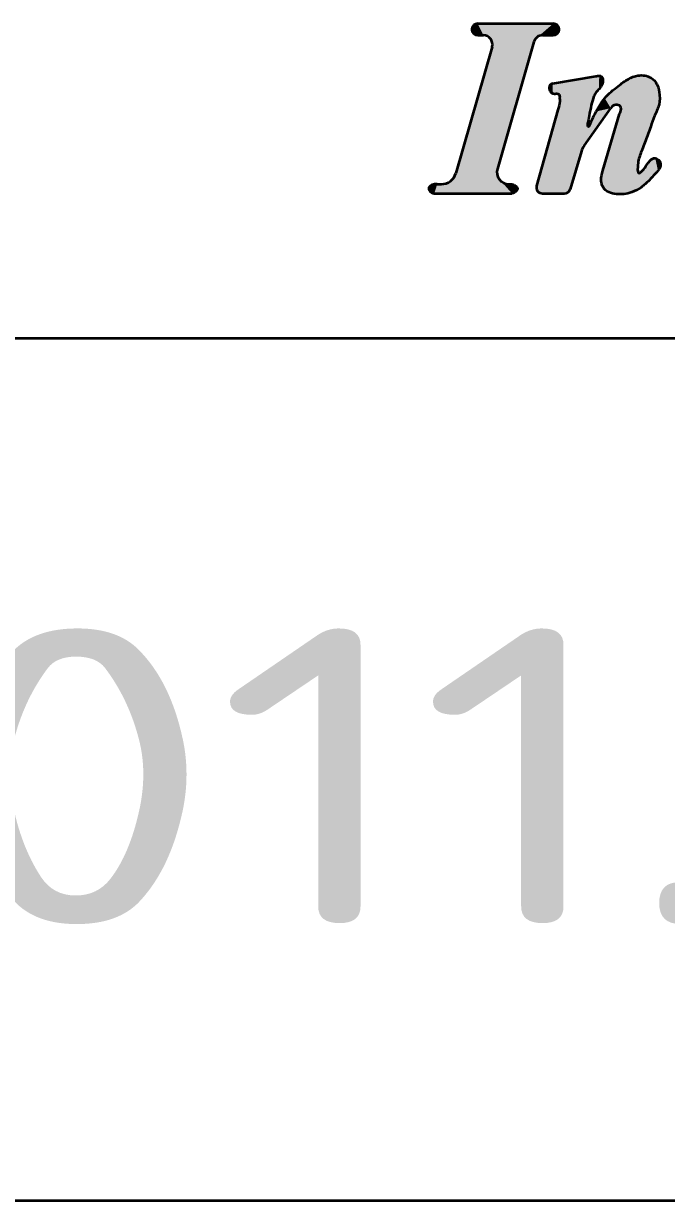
# Model space of a CAD drawing. Extents: x 23 to 417, y 3 to 294.
# Drawn here: x 297.58 to 302.8, y 31.24 to 40.79 of the extents above; entities that cross this region are included whole.
import ezdxf
from ezdxf.enums import TextEntityAlignment as Align

# ---------------------------------------------------------------- set-up
doc = ezdxf.new("R2010")
doc.units = 0
doc.layers.get('0').update_dxf_attribs({"lineweight": 13})
doc.layers.add('5', color=7, linetype='Continuous', lineweight=13)
doc.layers.add('6', color=7, linetype='Continuous', lineweight=13)
doc.styles.get("Standard").update_dxf_attribs({"font": 'isocp.shx'})

# ---------------------------------------------------------------- blocks, each defined once
blk = doc.blocks.new('BLOCK3291')
at = {"layer": '5', "color": 7, "lineweight": 13}
blk.add_text('2011.10.26', height=2.4, dxfattribs=at).set_placement((294.6337, 33.481), (312.9106, 33.481), align=Align.FIT)
blk = doc.blocks.new('BLOCK3414')
at = {"color": 6, "lineweight": 5}
for points in [[(302.2254, 40.3642), (301.877, 40.2235), (301.8734, 40.3036)], [(302.2254, 40.3642), (301.9162, 40.2214), (301.877, 40.2235), (301.8893, 40.2217)], [(302.2254, 40.3642), (301.9275, 40.2158), (301.9162, 40.2214), (301.9224, 40.2193)], [(302.2254, 40.3642), (301.9313, 40.2077), (301.9275, 40.2158), (301.9292, 40.2134)], [(302.2254, 40.3642), (301.9321, 40.1577), (301.9313, 40.2077), (301.9319, 40.194)], [(302.2254, 40.3642), (301.9756, 39.4125), (301.9321, 40.1577), (301.9717, 39.4123)], [(302.2254, 40.3642), (301.9833, 39.4137), (301.9756, 39.4125), (301.9795, 39.413)], [(302.2254, 40.3642), (301.9907, 39.4162), (301.9833, 39.4137), (301.987, 39.4148)], [(302.2254, 40.3642), (301.9976, 39.4198), (301.9907, 39.4162), (301.9942, 39.4179)], [(302.2254, 40.3642), (302.0038, 39.4245), (301.9976, 39.4198), (302.0008, 39.422)], [(302.2254, 40.3642), (302.0092, 39.4301), (302.0038, 39.4245), (302.0066, 39.4272)], [(302.2254, 40.3642), (302.0136, 39.4365), (302.0092, 39.4301), (302.0116, 39.4332)], [(302.2254, 40.3642), (302.017, 39.4435), (302.0136, 39.4365), (302.0155, 39.4399)], [(302.2254, 40.3642), (302.1088, 39.7552), (302.017, 39.4435), (302.0182, 39.4472)], [(302.2254, 40.3642), (302.1106, 39.7609), (302.1088, 39.7552), (302.1097, 39.7581)], [(302.2254, 40.3642), (302.1127, 39.7666), (302.1106, 39.7609), (302.1116, 39.7638)], [(302.2254, 40.3642), (302.1149, 39.7721), (302.1127, 39.7666), (302.1138, 39.7694)], [(302.2254, 40.3642), (302.1174, 39.7776), (302.1149, 39.7721), (302.1161, 39.7749)], [(302.2254, 40.3642), (302.1202, 39.7829), (302.1174, 39.7776), (302.1188, 39.7803)], [(302.2254, 40.3642), (302.1231, 39.7882), (302.1202, 39.7829), (302.1216, 39.7856)], [(302.2254, 40.3642), (302.1263, 39.7933), (302.1231, 39.7882), (302.1247, 39.7907)], [(302.2254, 40.3642), (302.171, 40.043), (302.1263, 39.7933), (302.1587, 39.9789)], [(302.2254, 40.3642), (302.2098, 40.2004), (302.171, 40.043), (302.1887, 40.1288)], [(302.2277, 40.233), (302.2098, 40.2004), (302.2528, 40.3672), (302.2254, 40.3642)], [(302.2277, 40.233), (302.2528, 40.3672), (302.2514, 40.2588)], [(302.2768, 40.2972), (302.2514, 40.2588), (302.2642, 40.3662), (302.2528, 40.3672)], [(302.2768, 40.2972), (302.2642, 40.3662), (302.2682, 40.3643)], [(302.2682, 40.3643), (302.2749, 40.3579), (302.2768, 40.2972), (302.2796, 40.349)], [(302.2768, 40.2972), (302.2796, 40.349), (302.2824, 40.3146), (302.2833, 40.3336)], [(302.4905, 40.3407), (302.4163, 40.1263), (302.4076, 40.284), (302.4073, 40.1298)], [(302.4302, 40.0989), (302.4234, 40.1207), (302.4905, 40.3407), (302.4163, 40.1263)], [(302.4905, 40.3407), (302.4518, 39.4062), (302.4302, 40.0989), (302.4251, 40.0733)], [(302.5663, 40.3683), (302.517, 39.4227), (302.4905, 40.3407), (302.4518, 39.4062)], [(302.5868, 39.7308), (302.5652, 39.6231), (302.5663, 40.3683), (302.517, 39.4227)], [(302.6225, 40.369), (302.5868, 39.7308), (302.5663, 40.3683)], [(302.6743, 40.3505), (302.6281, 39.8394), (302.6225, 40.369), (302.5868, 39.7308)], [(302.7016, 40.0416), (302.6712, 39.9551), (302.6743, 40.3505), (302.6281, 39.8394)], [(302.6743, 40.3505), (302.701, 40.3276), (302.7016, 40.0416), (302.721, 40.2984)], [(301.8468, 40.2725), (301.8476, 40.2783), (301.8477, 40.259), (301.8515, 40.2892)], [(301.8477, 40.259), (301.8515, 40.2892), (301.8518, 40.2463), (301.8548, 40.2937)], [(301.8518, 40.2463), (301.8548, 40.2937), (301.8577, 40.2365), (301.8632, 40.2996)], [(301.8577, 40.2365), (301.8632, 40.2996), (301.8658, 40.2287), (301.8734, 40.3036)], [(301.8658, 40.2287), (301.8734, 40.3036), (301.877, 40.2235)], [(302.4076, 40.284), (302.3643, 40.1223), (302.2982, 40.1848), (302.3462, 40.1042)], [(302.4076, 40.284), (302.3874, 40.1312), (302.3643, 40.1223), (302.3751, 40.1281)], [(302.4076, 40.284), (302.4073, 40.1298), (302.3874, 40.1312)], [(302.7016, 40.0416), (302.721, 40.2984), (302.7387, 40.1322), (302.7403, 40.2361)], [(302.7387, 40.1322), (302.7403, 40.2361), (302.7448, 40.1837)], [(301.9177, 40.0911), (301.9321, 40.1577), (301.7916, 39.4123), (301.9717, 39.4123)], [(301.9321, 40.1577), (301.9318, 40.1905), (301.9319, 40.194)], [(302.3462, 40.1042), (302.2288, 40.0776), (302.2982, 40.1848)], [(301.9177, 40.0911), (301.7473, 39.4411), (301.7449, 39.4739), (301.7453, 39.4464)], [(301.9177, 40.0911), (301.7529, 39.4315), (301.7473, 39.4411), (301.7498, 39.4362)], [(301.9177, 40.0911), (301.7607, 39.4235), (301.7529, 39.4315), (301.7566, 39.4273)], [(301.9177, 40.0911), (301.77, 39.4174), (301.7607, 39.4235), (301.7652, 39.4202)], [(301.9177, 40.0911), (301.7805, 39.4136), (301.77, 39.4174), (301.7751, 39.4152)], [(301.9177, 40.0911), (301.7916, 39.4123), (301.7805, 39.4136), (301.786, 39.4127)], [(302.3462, 40.1042), (302.1296, 39.7983), (302.1709, 39.9587), (302.1681, 39.9555)], [(302.3462, 40.1042), (302.1709, 39.9587), (302.2288, 40.0776), (302.1761, 39.9687)], [(302.4178, 40.0576), (302.3164, 39.4286), (302.2833, 39.5993), (302.2928, 39.4497)], [(302.4178, 40.0576), (302.375, 39.4097), (302.3164, 39.4286), (302.3445, 39.4163)], [(302.4178, 40.0576), (302.4251, 40.0733), (302.375, 39.4097), (302.4518, 39.4062)], [(302.1279, 39.7958), (302.1263, 39.7933), (302.1575, 39.9719), (302.1587, 39.9789)], [(302.1296, 39.7983), (302.1279, 39.7958), (302.1582, 39.9644), (302.1575, 39.9719)], [(302.1296, 39.7983), (302.1582, 39.9644), (302.1651, 39.9548), (302.1611, 39.9583)], [(302.1296, 39.7983), (302.1667, 39.9548), (302.1681, 39.9555)], [(302.1296, 39.7983), (302.1651, 39.9548), (302.1667, 39.9548), (302.1659, 39.9547)], [(302.5922, 39.4615), (302.6227, 39.6186), (302.6579, 39.5177), (302.6658, 39.6788)], [(302.6579, 39.5177), (302.6658, 39.6788), (302.7069, 39.5707)], [(302.6658, 39.6788), (302.6857, 39.6935), (302.7069, 39.5707), (302.708, 39.6985)], [(302.7069, 39.5707), (302.708, 39.6985), (302.7301, 39.5955), (302.7176, 39.6962)], [(302.7176, 39.6962), (302.7266, 39.6913), (302.7301, 39.5955), (302.7412, 39.6761)], [(302.7301, 39.5955), (302.7412, 39.6761), (302.7466, 39.624), (302.7469, 39.6637)], [(302.7466, 39.624), (302.7469, 39.6637), (302.7496, 39.6505)], [(302.2766, 39.4774), (302.269, 39.5152), (302.2833, 39.5993), (302.2718, 39.5541)], [(302.2766, 39.4774), (302.2833, 39.5993), (302.2928, 39.4497)], [(302.5655, 39.5917), (302.517, 39.4227), (302.5652, 39.6231)], [(302.5922, 39.4615), (302.517, 39.4227), (302.5751, 39.5774), (302.5655, 39.5917)], [(302.5922, 39.4615), (302.5751, 39.5774), (302.5857, 39.5826), (302.5783, 39.5783)], [(302.5857, 39.5826), (302.5895, 39.5854), (302.5922, 39.4615), (302.6227, 39.6186)], [(301.7437, 39.4685), (301.7432, 39.4573), (301.7431, 39.4629)], [(301.7439, 39.4518), (301.7432, 39.4573), (301.7449, 39.4739), (301.7437, 39.4685)], [(301.7439, 39.4518), (301.7449, 39.4739), (301.7453, 39.4464)]]:
    blk.add_solid(points, dxfattribs=at)
blk = doc.blocks.new('BLOCK3415')
at = {"color": 6, "lineweight": 5}
for points in [[(301.2185, 40.7436), (301.2195, 40.7343), (301.2195, 40.7529), (301.2221, 40.7254)], [(301.2195, 40.7529), (301.2221, 40.7254), (301.2221, 40.7619), (301.2266, 40.7172)], [(301.2221, 40.7619), (301.2266, 40.7172), (301.2266, 40.7701), (301.2325, 40.7099)], [(301.2266, 40.7701), (301.2325, 40.7099), (301.2325, 40.7773), (301.2397, 40.704)], [(301.2325, 40.7773), (301.2397, 40.704), (301.2397, 40.7832), (301.2479, 40.6996)], [(301.2397, 40.7832), (301.2479, 40.6996), (301.2479, 40.7876), (301.2569, 40.6969)], [(301.2479, 40.7876), (301.2569, 40.6969), (301.2569, 40.7903), (301.2661, 40.696)], [(301.2569, 40.7903), (301.2661, 40.696), (301.2661, 40.7913), (301.313, 40.696)], [(301.8803, 40.7913), (301.2661, 40.7913), (301.3214, 40.6955), (301.313, 40.696)], [(301.8803, 40.7913), (301.3214, 40.6955), (301.3377, 40.6917), (301.3297, 40.6941)], [(301.8803, 40.7913), (301.3377, 40.6917), (301.3528, 40.6842), (301.3455, 40.6884)], [(301.8803, 40.7913), (301.3528, 40.6842), (301.3657, 40.6734), (301.3595, 40.6792)], [(301.8803, 40.7913), (301.3657, 40.6734), (301.3758, 40.66), (301.3711, 40.667)], [(301.8803, 40.7913), (301.3758, 40.66), (301.3825, 40.6447), (301.3796, 40.6526)], [(301.8803, 40.7913), (301.3825, 40.6447), (301.3856, 40.6282), (301.3845, 40.6365)], [(301.8803, 40.7913), (301.3856, 40.6282), (301.744, 40.6776), (301.3857, 40.6198)], [(301.8803, 40.7913), (301.744, 40.6776), (301.7534, 40.6847), (301.7485, 40.6813)], [(301.8803, 40.7913), (301.7534, 40.6847), (301.7637, 40.6902), (301.7584, 40.6876)], [(301.8803, 40.7913), (301.7637, 40.6902), (301.7749, 40.6939), (301.7692, 40.6922)], [(301.8803, 40.7913), (301.7749, 40.6939), (301.7864, 40.6958), (301.7806, 40.695)], [(301.8803, 40.7913), (301.7864, 40.6958), (301.7923, 40.696)], [(301.7923, 40.696), (301.8803, 40.696), (301.8803, 40.7913), (301.8896, 40.6969)], [(301.8803, 40.7913), (301.8896, 40.6969), (301.8896, 40.7903), (301.8986, 40.6996)], [(301.8896, 40.7903), (301.8986, 40.6996), (301.8986, 40.7876), (301.9068, 40.704)], [(301.8986, 40.7876), (301.9068, 40.704), (301.9068, 40.7832), (301.914, 40.7099)], [(301.9068, 40.7832), (301.914, 40.7099), (301.914, 40.7773), (301.92, 40.7172)], [(301.914, 40.7773), (301.92, 40.7172), (301.92, 40.7701), (301.9243, 40.7254)], [(301.92, 40.7701), (301.9243, 40.7254), (301.9243, 40.7619), (301.9271, 40.7343)], [(301.9243, 40.7619), (301.9271, 40.7343), (301.9271, 40.7529), (301.928, 40.7436)], [(301.0883, 39.5753), (301.4231, 39.5779), (301.3829, 40.6032), (301.3848, 40.6114)], [(301.3857, 40.6198), (301.3848, 40.6114), (301.4229, 39.5891), (301.4231, 39.5779)], [(301.3857, 40.6198), (301.7359, 40.6691), (301.744, 40.6776), (301.7397, 40.6735)], [(301.3857, 40.6198), (301.7292, 40.6595), (301.7359, 40.6691), (301.7324, 40.6644)], [(301.3857, 40.6198), (301.7242, 40.6489), (301.7292, 40.6595), (301.7265, 40.6543)], [(301.3857, 40.6198), (301.4266, 39.6112), (301.7242, 40.6489), (301.7224, 40.6433)], [(301.3857, 40.6198), (301.4229, 39.5891), (301.4266, 39.6112), (301.4241, 39.6003)], [(301.5439, 39.4123), (301.0815, 39.557), (301.0717, 39.5401), (301.0769, 39.5483)], [(301.5439, 39.4123), (301.0883, 39.5753), (301.0815, 39.557), (301.0853, 39.566)], [(301.4272, 39.5559), (301.4245, 39.5668), (301.0883, 39.5753), (301.4231, 39.5779)], [(301.5439, 39.4123), (301.4578, 39.5099), (301.0883, 39.5753), (301.4496, 39.5175)], [(301.0883, 39.5753), (301.4496, 39.5175), (301.4362, 39.5354), (301.4424, 39.5261)], [(301.0883, 39.5753), (301.4362, 39.5354), (301.4272, 39.5559), (301.4311, 39.5454)], [(300.869, 39.4521), (300.8694, 39.4461), (300.8701, 39.4579), (300.8726, 39.4384)], [(300.8701, 39.4579), (300.8726, 39.4384), (300.8766, 39.4675), (300.8777, 39.4317)], [(300.8766, 39.4675), (300.8777, 39.4317), (300.8861, 39.4749), (300.8918, 39.4204)], [(300.8861, 39.4749), (300.8918, 39.4204), (300.9073, 39.485), (300.9137, 39.4123)], [(300.9073, 39.485), (300.9137, 39.4123), (300.9378, 39.4875)], [(301.5439, 39.4123), (300.9718, 39.4875), (300.9137, 39.4123), (300.9378, 39.4875)], [(301.5439, 39.4123), (300.9913, 39.4891), (300.9718, 39.4875), (300.9816, 39.4879)], [(301.5439, 39.4123), (301.0103, 39.4937), (300.9913, 39.4891), (301.0009, 39.491)], [(301.5439, 39.4123), (301.0283, 39.5014), (301.0103, 39.4937), (301.0194, 39.4972)], [(301.5439, 39.4123), (301.0448, 39.5119), (301.0283, 39.5014), (301.0367, 39.5063)], [(301.5439, 39.4123), (301.0594, 39.5249), (301.0448, 39.5119), (301.0523, 39.5181)], [(301.5439, 39.4123), (301.0717, 39.5401), (301.0594, 39.5249), (301.0659, 39.5322)], [(301.5439, 39.4123), (301.4766, 39.4977), (301.4578, 39.5099), (301.4668, 39.5032)], [(301.5439, 39.4123), (301.4976, 39.4901), (301.4766, 39.4977), (301.4869, 39.4933)], [(301.5439, 39.4123), (301.5198, 39.4875), (301.4976, 39.4901), (301.5086, 39.4881)], [(301.5198, 39.4875), (301.5439, 39.4123), (301.5503, 39.485), (301.5658, 39.4204)], [(301.5503, 39.485), (301.5658, 39.4204), (301.5715, 39.4749), (301.5799, 39.4317)], [(301.5715, 39.4749), (301.5799, 39.4317), (301.5811, 39.4675), (301.5851, 39.4384)], [(301.5811, 39.4675), (301.5851, 39.4384), (301.5875, 39.4579), (301.5882, 39.4461)], [(301.5875, 39.4579), (301.5882, 39.4461), (301.5887, 39.4521)]]:
    blk.add_solid(points, dxfattribs=at)
blk = doc.blocks.new('BLOCK3447')
at = {"color": 6, "lineweight": 5}
for points in [[(302.2254, 40.3642), (301.8734, 40.3036), (301.8893, 40.2217), (301.877, 40.2235)], [(302.2254, 40.3642), (301.8893, 40.2217), (301.9224, 40.2193), (301.9162, 40.2214)], [(302.2254, 40.3642), (301.9224, 40.2193), (301.9292, 40.2134), (301.9275, 40.2158)], [(302.2254, 40.3642), (301.9292, 40.2134), (301.9319, 40.194), (301.9313, 40.2077)], [(302.2254, 40.3642), (301.9319, 40.194), (301.9717, 39.4123), (301.9321, 40.1577)], [(302.2254, 40.3642), (301.9717, 39.4123), (301.9795, 39.413), (301.9756, 39.4125)], [(302.2254, 40.3642), (301.9795, 39.413), (301.987, 39.4148), (301.9833, 39.4137)], [(302.2254, 40.3642), (301.987, 39.4148), (301.9942, 39.4179), (301.9907, 39.4162)], [(302.2254, 40.3642), (301.9942, 39.4179), (302.0008, 39.422), (301.9976, 39.4198)], [(302.2254, 40.3642), (302.0008, 39.422), (302.0066, 39.4272), (302.0038, 39.4245)], [(302.2254, 40.3642), (302.0066, 39.4272), (302.0116, 39.4332), (302.0092, 39.4301)], [(302.2254, 40.3642), (302.0116, 39.4332), (302.0155, 39.4399), (302.0136, 39.4365)], [(302.2254, 40.3642), (302.0155, 39.4399), (302.0182, 39.4472), (302.017, 39.4435)], [(302.2254, 40.3642), (302.0182, 39.4472), (302.1097, 39.7581), (302.1088, 39.7552)], [(302.2254, 40.3642), (302.1097, 39.7581), (302.1116, 39.7638), (302.1106, 39.7609)], [(302.2254, 40.3642), (302.1116, 39.7638), (302.1138, 39.7694), (302.1127, 39.7666)], [(302.2254, 40.3642), (302.1138, 39.7694), (302.1161, 39.7749), (302.1149, 39.7721)], [(302.2254, 40.3642), (302.1161, 39.7749), (302.1188, 39.7803), (302.1174, 39.7776)], [(302.2254, 40.3642), (302.1188, 39.7803), (302.1216, 39.7856), (302.1202, 39.7829)], [(302.2254, 40.3642), (302.1216, 39.7856), (302.1247, 39.7907), (302.1231, 39.7882)], [(302.2254, 40.3642), (302.1247, 39.7907), (302.1587, 39.9789), (302.1263, 39.7933)], [(302.2254, 40.3642), (302.1587, 39.9789), (302.1887, 40.1288), (302.171, 40.043)], [(302.1887, 40.1288), (302.2098, 40.2004), (302.2254, 40.3642), (302.2277, 40.233)], [(302.2254, 40.3642), (302.2277, 40.233), (302.2528, 40.3672), (302.2514, 40.2588)], [(302.2768, 40.2972), (302.2642, 40.3662), (302.2514, 40.2588), (302.2528, 40.3672)], [(302.2768, 40.2972), (302.2749, 40.3579), (302.2642, 40.3662), (302.2682, 40.3643)], [(302.2796, 40.349), (302.2749, 40.3579), (302.2824, 40.3146), (302.2768, 40.2972)], [(302.2796, 40.349), (302.2824, 40.3146), (302.2833, 40.3336)], [(302.4905, 40.3407), (302.4076, 40.284), (302.4234, 40.1207), (302.4163, 40.1263)], [(302.4905, 40.3407), (302.4234, 40.1207), (302.4518, 39.4062), (302.4302, 40.0989)], [(302.4905, 40.3407), (302.4518, 39.4062), (302.5663, 40.3683), (302.517, 39.4227)], [(302.517, 39.4227), (302.5652, 39.6231), (302.5663, 40.3683), (302.5868, 39.7308)], [(302.5663, 40.3683), (302.5868, 39.7308), (302.6225, 40.369), (302.6281, 39.8394)], [(302.6225, 40.369), (302.6281, 39.8394), (302.6743, 40.3505), (302.6712, 39.9551)], [(302.6743, 40.3505), (302.6712, 39.9551), (302.7016, 40.0416)], [(302.7016, 40.0416), (302.701, 40.3276), (302.6743, 40.3505)], [(302.7387, 40.1322), (302.721, 40.2984), (302.7016, 40.0416), (302.701, 40.3276)], [(301.8477, 40.259), (301.8476, 40.2783), (301.8468, 40.2725)], [(301.8518, 40.2463), (301.8515, 40.2892), (301.8477, 40.259), (301.8476, 40.2783)], [(301.8577, 40.2365), (301.8548, 40.2937), (301.8518, 40.2463), (301.8515, 40.2892)], [(301.8658, 40.2287), (301.8632, 40.2996), (301.8577, 40.2365), (301.8548, 40.2937)], [(301.877, 40.2235), (301.8734, 40.3036), (301.8658, 40.2287), (301.8632, 40.2996)], [(302.4076, 40.284), (302.2982, 40.1848), (302.3643, 40.1223), (302.3462, 40.1042)], [(302.4076, 40.284), (302.3643, 40.1223), (302.3874, 40.1312), (302.3751, 40.1281)], [(302.4076, 40.284), (302.3874, 40.1312), (302.4163, 40.1263), (302.4073, 40.1298)], [(302.7448, 40.1837), (302.7403, 40.2361), (302.7387, 40.1322), (302.721, 40.2984)], [(301.9177, 40.0911), (301.7916, 39.4123), (301.9321, 40.1577), (301.9717, 39.4123)], [(301.9321, 40.1577), (301.9319, 40.194), (301.9318, 40.1905)], [(302.3462, 40.1042), (302.2982, 40.1848), (302.1761, 39.9687), (302.2288, 40.0776)], [(301.9177, 40.0911), (301.7449, 39.4739), (301.7473, 39.4411), (301.7453, 39.4464)], [(301.9177, 40.0911), (301.7473, 39.4411), (301.7529, 39.4315), (301.7498, 39.4362)], [(301.9177, 40.0911), (301.7529, 39.4315), (301.7607, 39.4235), (301.7566, 39.4273)], [(301.9177, 40.0911), (301.7607, 39.4235), (301.77, 39.4174), (301.7652, 39.4202)], [(301.9177, 40.0911), (301.77, 39.4174), (301.7805, 39.4136), (301.7751, 39.4152)], [(301.9177, 40.0911), (301.7805, 39.4136), (301.7916, 39.4123), (301.786, 39.4127)], [(302.1296, 39.7983), (302.3462, 40.1042), (302.1667, 39.9548), (302.1681, 39.9555)], [(302.3462, 40.1042), (302.1761, 39.9687), (302.1681, 39.9555), (302.1709, 39.9587)], [(302.2833, 39.5993), (302.2928, 39.4497), (302.4178, 40.0576), (302.3164, 39.4286)], [(302.4178, 40.0576), (302.3164, 39.4286), (302.3445, 39.4163)], [(302.3445, 39.4163), (302.375, 39.4097), (302.4178, 40.0576), (302.4518, 39.4062)], [(302.4178, 40.0576), (302.4518, 39.4062), (302.4251, 40.0733), (302.4302, 40.0989)], [(302.1587, 39.9789), (302.1263, 39.7933), (302.1575, 39.9719), (302.1279, 39.7958)], [(302.1296, 39.7983), (302.1582, 39.9644), (302.1279, 39.7958), (302.1575, 39.9719)], [(302.1296, 39.7983), (302.1651, 39.9548), (302.1582, 39.9644), (302.1611, 39.9583)], [(302.1296, 39.7983), (302.1667, 39.9548), (302.1651, 39.9548), (302.1659, 39.9547)], [(302.6227, 39.6186), (302.6579, 39.5177), (302.6658, 39.6788), (302.7069, 39.5707)], [(302.6658, 39.6788), (302.7069, 39.5707), (302.6857, 39.6935)], [(302.708, 39.6985), (302.6857, 39.6935), (302.7301, 39.5955), (302.7069, 39.5707)], [(302.708, 39.6985), (302.7301, 39.5955), (302.7176, 39.6962)], [(302.7301, 39.5955), (302.7266, 39.6913), (302.7176, 39.6962)], [(302.7466, 39.624), (302.7412, 39.6761), (302.7301, 39.5955), (302.7266, 39.6913)], [(302.7496, 39.6505), (302.7469, 39.6637), (302.7466, 39.624), (302.7412, 39.6761)], [(302.2766, 39.4774), (302.2718, 39.5541), (302.269, 39.5152)], [(302.2718, 39.5541), (302.2766, 39.4774), (302.2833, 39.5993), (302.2928, 39.4497)], [(302.5922, 39.4615), (302.5655, 39.5917), (302.517, 39.4227), (302.5652, 39.6231)], [(302.5783, 39.5783), (302.5751, 39.5774), (302.5922, 39.4615), (302.5655, 39.5917)], [(302.5857, 39.5826), (302.5783, 39.5783), (302.5895, 39.5854), (302.5922, 39.4615)], [(302.5895, 39.5854), (302.5922, 39.4615), (302.6227, 39.6186), (302.6579, 39.5177)], [(301.7431, 39.4629), (301.7432, 39.4573), (301.7437, 39.4685), (301.7439, 39.4518)], [(301.7437, 39.4685), (301.7439, 39.4518), (301.7449, 39.4739), (301.7453, 39.4464)]]:
    blk.add_solid(points, dxfattribs=at)
blk = doc.blocks.new('BLOCK3448')
at = {"color": 6, "lineweight": 5}
for points in [[(301.2185, 40.7436), (301.2195, 40.7529), (301.2195, 40.7343), (301.2221, 40.7619)], [(301.2195, 40.7343), (301.2221, 40.7619), (301.2221, 40.7254), (301.2266, 40.7701)], [(301.2221, 40.7254), (301.2266, 40.7701), (301.2266, 40.7172), (301.2325, 40.7773)], [(301.2266, 40.7172), (301.2325, 40.7773), (301.2325, 40.7099), (301.2397, 40.7832)], [(301.2325, 40.7099), (301.2397, 40.7832), (301.2397, 40.704), (301.2479, 40.7876)], [(301.2397, 40.704), (301.2479, 40.7876), (301.2479, 40.6996), (301.2569, 40.7903)], [(301.2479, 40.6996), (301.2569, 40.7903), (301.2569, 40.6969), (301.2661, 40.7913)], [(301.2569, 40.6969), (301.2661, 40.7913), (301.2661, 40.696)], [(301.8803, 40.7913), (301.3214, 40.6955), (301.2661, 40.696), (301.313, 40.696)], [(301.8803, 40.7913), (301.2661, 40.696), (301.2661, 40.7913)], [(301.8803, 40.7913), (301.3377, 40.6917), (301.3214, 40.6955), (301.3297, 40.6941)], [(301.8803, 40.7913), (301.3528, 40.6842), (301.3377, 40.6917), (301.3455, 40.6884)], [(301.8803, 40.7913), (301.3657, 40.6734), (301.3528, 40.6842), (301.3595, 40.6792)], [(301.8803, 40.7913), (301.3758, 40.66), (301.3657, 40.6734), (301.3711, 40.667)], [(301.8803, 40.7913), (301.3825, 40.6447), (301.3758, 40.66), (301.3796, 40.6526)], [(301.8803, 40.7913), (301.3856, 40.6282), (301.3825, 40.6447), (301.3845, 40.6365)], [(301.8803, 40.7913), (301.744, 40.6776), (301.3856, 40.6282), (301.3857, 40.6198)], [(301.8803, 40.7913), (301.7534, 40.6847), (301.744, 40.6776), (301.7485, 40.6813)], [(301.8803, 40.7913), (301.7637, 40.6902), (301.7534, 40.6847), (301.7584, 40.6876)], [(301.8803, 40.7913), (301.7749, 40.6939), (301.7637, 40.6902), (301.7692, 40.6922)], [(301.8803, 40.7913), (301.7864, 40.6958), (301.7749, 40.6939), (301.7806, 40.695)], [(301.8803, 40.7913), (301.7923, 40.696), (301.7864, 40.6958)], [(301.8896, 40.7903), (301.8803, 40.696), (301.8803, 40.7913), (301.7923, 40.696)], [(301.8986, 40.7876), (301.8896, 40.6969), (301.8896, 40.7903), (301.8803, 40.696)], [(301.9068, 40.7832), (301.8986, 40.6996), (301.8986, 40.7876), (301.8896, 40.6969)], [(301.914, 40.7773), (301.9068, 40.704), (301.9068, 40.7832), (301.8986, 40.6996)], [(301.92, 40.7701), (301.914, 40.7099), (301.914, 40.7773), (301.9068, 40.704)], [(301.9243, 40.7619), (301.92, 40.7172), (301.92, 40.7701), (301.914, 40.7099)], [(301.9271, 40.7529), (301.9243, 40.7254), (301.9243, 40.7619), (301.92, 40.7172)], [(301.928, 40.7436), (301.9271, 40.7343), (301.9271, 40.7529), (301.9243, 40.7254)], [(301.4231, 39.5779), (301.3829, 40.6032), (301.3848, 40.6114)], [(301.3857, 40.6198), (301.4229, 39.5891), (301.3848, 40.6114), (301.4231, 39.5779)], [(301.3857, 40.6198), (301.744, 40.6776), (301.7359, 40.6691), (301.7397, 40.6735)], [(301.3857, 40.6198), (301.7359, 40.6691), (301.7292, 40.6595), (301.7324, 40.6644)], [(301.3857, 40.6198), (301.7292, 40.6595), (301.7242, 40.6489), (301.7265, 40.6543)], [(301.3857, 40.6198), (301.7242, 40.6489), (301.4266, 39.6112), (301.7224, 40.6433)], [(301.3857, 40.6198), (301.4266, 39.6112), (301.4229, 39.5891), (301.4241, 39.6003)], [(301.4231, 39.5779), (301.4245, 39.5668), (301.3829, 40.6032), (301.0883, 39.5753)], [(301.5439, 39.4123), (301.0717, 39.5401), (301.0815, 39.557), (301.0769, 39.5483)], [(301.5439, 39.4123), (301.0815, 39.557), (301.0883, 39.5753), (301.0853, 39.566)], [(301.5439, 39.4123), (301.0883, 39.5753), (301.4578, 39.5099), (301.4496, 39.5175)], [(301.0883, 39.5753), (301.4245, 39.5668), (301.4311, 39.5454), (301.4272, 39.5559)], [(301.0883, 39.5753), (301.4311, 39.5454), (301.4424, 39.5261), (301.4362, 39.5354)], [(301.0883, 39.5753), (301.4424, 39.5261), (301.4496, 39.5175)], [(300.8701, 39.4579), (300.8694, 39.4461), (300.869, 39.4521)], [(300.8766, 39.4675), (300.8726, 39.4384), (300.8701, 39.4579), (300.8694, 39.4461)], [(300.8861, 39.4749), (300.8777, 39.4317), (300.8766, 39.4675), (300.8726, 39.4384)], [(300.9073, 39.485), (300.8918, 39.4204), (300.8861, 39.4749), (300.8777, 39.4317)], [(300.9378, 39.4875), (300.9137, 39.4123), (300.9073, 39.485), (300.8918, 39.4204)], [(301.5439, 39.4123), (300.9137, 39.4123), (300.9718, 39.4875), (300.9378, 39.4875)], [(301.5439, 39.4123), (300.9718, 39.4875), (300.9913, 39.4891), (300.9816, 39.4879)], [(301.5439, 39.4123), (300.9913, 39.4891), (301.0103, 39.4937), (301.0009, 39.491)], [(301.5439, 39.4123), (301.0103, 39.4937), (301.0283, 39.5014), (301.0194, 39.4972)], [(301.5439, 39.4123), (301.0283, 39.5014), (301.0448, 39.5119), (301.0367, 39.5063)], [(301.5439, 39.4123), (301.0448, 39.5119), (301.0594, 39.5249), (301.0523, 39.5181)], [(301.5439, 39.4123), (301.0594, 39.5249), (301.0717, 39.5401), (301.0659, 39.5322)], [(301.5439, 39.4123), (301.4578, 39.5099), (301.4766, 39.4977), (301.4668, 39.5032)], [(301.5439, 39.4123), (301.4766, 39.4977), (301.4976, 39.4901), (301.4869, 39.4933)], [(301.5439, 39.4123), (301.4976, 39.4901), (301.5086, 39.4881)], [(301.5086, 39.4881), (301.5198, 39.4875), (301.5439, 39.4123), (301.5503, 39.485)], [(301.5439, 39.4123), (301.5503, 39.485), (301.5658, 39.4204), (301.5715, 39.4749)], [(301.5658, 39.4204), (301.5715, 39.4749), (301.5799, 39.4317), (301.5811, 39.4675)], [(301.5799, 39.4317), (301.5811, 39.4675), (301.5851, 39.4384), (301.5875, 39.4579)], [(301.5851, 39.4384), (301.5875, 39.4579), (301.5882, 39.4461), (301.5887, 39.4521)]]:
    blk.add_solid(points, dxfattribs=at)

msp = doc.modelspace()

# ---------------------------------------------------------------- linework, layer by layer
at = {"color": 7, "lineweight": 35}
for p, q in [((250.7625, 38.2375), (337.7625, 38.2375)), ((250.7625, 31.2375), (337.7625, 31.2375))]:
    msp.add_line(p, q, dxfattribs=at)
at = {"layer": '6', "color": 6, "lineweight": 35, "ltscale": 0.015355}
msp.add_line((301.2662, 40.7913), (301.8803, 40.7913), dxfattribs=at)
msp.add_line((301.2662, 40.7913), (301.8803, 40.7913), dxfattribs=at)
at = {"layer": '6', "color": 6, "lineweight": 35, "ltscale": 0.001171}
msp.add_line((301.2662, 40.696), (301.313, 40.696), dxfattribs=at)
msp.add_line((301.2662, 40.696), (301.313, 40.696), dxfattribs=at)
at = {"layer": '6', "color": 6, "lineweight": 35, "ltscale": 0.026841}
msp.add_line((301.7224, 40.6433), (301.4266, 39.6112), dxfattribs=at)
msp.add_line((301.7224, 40.6433), (301.4266, 39.6112), dxfattribs=at)
at = {"layer": '6', "color": 6, "lineweight": 35, "ltscale": 0.002201}
msp.add_line((301.7923, 40.696), (301.8803, 40.696), dxfattribs=at)
msp.add_line((301.7923, 40.696), (301.8803, 40.696), dxfattribs=at)
at = {"layer": '6', "color": 6, "lineweight": 35, "ltscale": 0.026732}
msp.add_line((301.3829, 40.6032), (301.0884, 39.5753), dxfattribs=at)
msp.add_line((301.3829, 40.6032), (301.0884, 39.5753), dxfattribs=at)
at = {"layer": '6', "color": 6, "lineweight": 35, "ltscale": 0.008929}
msp.add_line((301.8734, 40.3036), (302.2254, 40.3642), dxfattribs=at)
msp.add_line((301.8734, 40.3036), (302.2254, 40.3642), dxfattribs=at)
at = {"layer": '6', "color": 6, "lineweight": 35, "ltscale": 0.016024}
msp.add_line((301.9177, 40.0911), (301.7449, 39.4739), dxfattribs=at)
msp.add_line((301.9177, 40.0911), (301.7449, 39.4739), dxfattribs=at)
at = {"layer": '6', "color": 6, "lineweight": 35, "ltscale": 0.00937}
msp.add_line((302.1296, 39.7983), (302.3462, 40.1042), dxfattribs=at)
msp.add_line((302.1296, 39.7983), (302.3462, 40.1042), dxfattribs=at)
at = {"layer": '6', "color": 6, "lineweight": 35, "ltscale": 0.011941}
msp.add_line((302.2833, 39.5993), (302.4178, 40.0576), dxfattribs=at)
msp.add_line((302.2833, 39.5993), (302.4178, 40.0576), dxfattribs=at)
at = {"layer": '6', "color": 6, "lineweight": 35, "ltscale": 0.008027}
msp.add_line((302.1088, 39.7552), (302.0183, 39.4472), dxfattribs=at)
msp.add_line((302.1088, 39.7552), (302.0183, 39.4472), dxfattribs=at)
at = {"layer": '6', "color": 6, "lineweight": 35, "ltscale": 0.001103}
msp.add_line((300.9277, 39.4875), (300.9718, 39.4875), dxfattribs=at)
msp.add_line((300.9277, 39.4875), (300.9718, 39.4875), dxfattribs=at)
at = {"layer": '6', "color": 6, "lineweight": 35, "ltscale": 0.000252206}
msp.add_line((301.5198, 39.4875), (301.5299, 39.4875), dxfattribs=at)
msp.add_line((301.5198, 39.4875), (301.5299, 39.4875), dxfattribs=at)
at = {"layer": '6', "color": 6, "lineweight": 35, "ltscale": 0.015756}
msp.add_line((300.9137, 39.4123), (301.5439, 39.4123), dxfattribs=at)
msp.add_line((300.9137, 39.4123), (301.5439, 39.4123), dxfattribs=at)
at = {"layer": '6', "color": 6, "lineweight": 35, "ltscale": 0.004503}
msp.add_line((301.7916, 39.4123), (301.9717, 39.4123), dxfattribs=at)
msp.add_line((301.7916, 39.4123), (301.9717, 39.4123), dxfattribs=at)
at = {"layer": '6', "color": 6, "lineweight": 35}
for centre, radius, start, end in [((301.2662, 40.7436), 0.0476, 90, 270), ((301.2662, 40.7436), 0.0476, 90, 270), ((301.8803, 40.7436), 0.0476, 270, 450), ((301.8803, 40.7436), 0.0476, 270, 450), ((301.313, 40.6232), 0.0727, 344.00871, 450), ((301.313, 40.6232), 0.0727, 344.00871, 450), ((301.7923, 40.6232), 0.0727, 90, 164.00871), ((301.7923, 40.6232), 0.0727, 90, 164.00871), ((302.2484, 39.7142), 0.1455, 144.70321, 163.61979), ((302.2484, 39.7142), 0.1455, 144.70321, 163.61979), ((300.9718, 39.6087), 0.1212, 270, 344.00871), ((300.9718, 39.6087), 0.1212, 270, 344.00871), ((301.5198, 39.5845), 0.097, 164.00871, 270), ((301.5198, 39.5845), 0.097, 164.00871, 270), ((301.7916, 39.4608), 0.0485, 164.35595, 270), ((301.7916, 39.4608), 0.0485, 164.35595, 270), ((301.9717, 39.4608), 0.0485, 270, 343.61979), ((301.9717, 39.4608), 0.0485, 270, 343.61979)]:
    msp.add_arc(centre, radius, start, end, dxfattribs=at)
for points, knots in [([(302.2254, 40.3642), (302.2344, 40.3655), (302.2471, 40.3674), (302.2738, 40.3672), (302.2878, 40.3323), (302.278, 40.2937), (302.255, 40.2604), (302.2255, 40.2339), (302.2033, 40.1892), (302.1871, 40.1247), (302.1722, 40.0505), (302.1623, 39.9951), (302.1558, 39.9658), (302.1668, 39.9486), (302.1971, 40.0141), (302.2248, 40.0741), (302.2974, 40.1972), (302.3946, 40.2746), (302.4828, 40.341), (302.5734, 40.3776), (302.669, 40.3673), (302.7252, 40.3017), (302.7454, 40.2241), (302.7481, 40.1316), (302.699, 40.0447), (302.669, 39.9443), (302.6297, 39.8433), (302.584, 39.7274), (302.5647, 39.6621), (302.5637, 39.567), (302.6, 39.5926), (302.63, 39.623), (302.6534, 39.675), (302.7061, 39.7082), (302.7503, 39.6758), (302.7532, 39.6154), (302.704, 39.5696), (302.6562, 39.5132), (302.5947, 39.4588), (302.5234, 39.4225), (302.4489, 39.4016), (302.3802, 39.4073), (302.3126, 39.4223), (302.267, 39.4794), (302.2674, 39.5449), (302.2787, 39.5845), (302.2833, 39.5993)], [0, 0, 0, 0, 0.113667, 0.160755, 0.316526, 0.469224, 0.659001, 0.803747, 0.95676, 1.264944, 1.626058, 1.894997, 1.955185, 2.003787, 2.07671, 2.575542, 3.102278, 3.711388, 4.12565, 4.458321, 4.909631, 5.198185, 5.466886, 5.895515, 6.299388, 6.677436, 7.186765, 7.665781, 8.118607, 8.311661, 8.379611, 8.573273, 8.878292, 9.070385, 9.235668, 9.451427, 9.725531, 10.023369, 10.379757, 10.728571, 11.00606, 11.322861, 11.576702, 11.836345, 12.153311, 12.345159, 12.345159, 12.345159, 12.345159]), ([(302.2254, 40.3642), (302.2344, 40.3655), (302.2471, 40.3674), (302.2738, 40.3672), (302.2878, 40.3323), (302.278, 40.2937), (302.255, 40.2604), (302.2255, 40.2339), (302.2033, 40.1892), (302.1871, 40.1247), (302.1722, 40.0505), (302.1623, 39.9951), (302.1558, 39.9658), (302.1668, 39.9486), (302.1971, 40.0141), (302.2248, 40.0741), (302.2974, 40.1972), (302.3946, 40.2746), (302.4828, 40.341), (302.5734, 40.3776), (302.669, 40.3673), (302.7252, 40.3017), (302.7454, 40.2241), (302.7481, 40.1316), (302.699, 40.0447), (302.669, 39.9443), (302.6297, 39.8433), (302.584, 39.7274), (302.5647, 39.6621), (302.5637, 39.567), (302.6, 39.5926), (302.63, 39.623), (302.6534, 39.675), (302.7061, 39.7082), (302.7503, 39.6758), (302.7532, 39.6154), (302.704, 39.5696), (302.6562, 39.5132), (302.5947, 39.4588), (302.5234, 39.4225), (302.4489, 39.4016), (302.3802, 39.4073), (302.3126, 39.4223), (302.267, 39.4794), (302.2674, 39.5449), (302.2787, 39.5845), (302.2833, 39.5993)], [0, 0, 0, 0, 0.113667, 0.160755, 0.316526, 0.469224, 0.659001, 0.803747, 0.95676, 1.264944, 1.626058, 1.894997, 1.955185, 2.003787, 2.07671, 2.575542, 3.102278, 3.711388, 4.12565, 4.458321, 4.909631, 5.198185, 5.466886, 5.895515, 6.299388, 6.677436, 7.186765, 7.665781, 8.118607, 8.311661, 8.379611, 8.573273, 8.878292, 9.070385, 9.235668, 9.451427, 9.725531, 10.023369, 10.379757, 10.728571, 11.00606, 11.322861, 11.576702, 11.836345, 12.153311, 12.345159, 12.345159, 12.345159, 12.345159]), ([(301.8734, 40.3036), (301.8664, 40.3011), (301.852, 40.2959), (301.8446, 40.2708), (301.8496, 40.247), (301.8647, 40.2259), (301.8904, 40.2197), (301.9112, 40.2243), (301.9335, 40.2149), (301.9307, 40.1868), (301.9346, 40.1466), (301.9245, 40.1135), (301.9177, 40.0911)], [0, 0, 0, 0, 0.086915, 0.180397, 0.290369, 0.382868, 0.484169, 0.595005, 0.647011, 0.752459, 0.887858, 1.16883, 1.16883, 1.16883, 1.16883]), ([(301.8734, 40.3036), (301.8664, 40.3011), (301.852, 40.2959), (301.8446, 40.2708), (301.8496, 40.247), (301.8647, 40.2259), (301.8904, 40.2197), (301.9112, 40.2243), (301.9335, 40.2149), (301.9307, 40.1868), (301.9346, 40.1466), (301.9245, 40.1135), (301.9177, 40.0911)], [0, 0, 0, 0, 0.086915, 0.180397, 0.290369, 0.382868, 0.484169, 0.595005, 0.647011, 0.752459, 0.887858, 1.16883, 1.16883, 1.16883, 1.16883]), ([(302.4178, 40.0576), (302.4205, 40.0626), (302.4304, 40.0826), (302.4349, 40.1254), (302.3793, 40.1371), (302.357, 40.1184), (302.3462, 40.1042)], [14.3273133, 14.3273133, 14.3273133, 14.3273133, 14.3950503, 14.5904419, 14.7449798, 14.956238, 14.956238, 14.956238, 14.956238]), ([(302.4178, 40.0576), (302.4205, 40.0626), (302.4304, 40.0826), (302.4349, 40.1254), (302.3793, 40.1371), (302.357, 40.1184), (302.3462, 40.1042)], [14.3273133, 14.3273133, 14.3273133, 14.3273133, 14.3950503, 14.5904419, 14.7449798, 14.956238, 14.956238, 14.956238, 14.956238]), ([(300.9378, 39.4875), (300.9274, 39.4876), (300.9089, 39.4877), (300.886, 39.4757), (300.8694, 39.4625), (300.8682, 39.444), (300.8775, 39.4307), (300.8928, 39.4184), (300.906, 39.4141), (300.9137, 39.4123)], [0, 0, 0, 0, 0.1261551, 0.2230175, 0.3190189, 0.3679682, 0.4364299, 0.511118, 0.6079929, 0.6079929, 0.6079929, 0.6079929]), ([(300.9378, 39.4875), (300.9274, 39.4876), (300.9089, 39.4877), (300.886, 39.4757), (300.8694, 39.4625), (300.8682, 39.444), (300.8775, 39.4307), (300.8928, 39.4184), (300.906, 39.4141), (300.9137, 39.4123)], [0, 0, 0, 0, 0.1261551, 0.2230175, 0.3190189, 0.3679682, 0.4364299, 0.511118, 0.6079929, 0.6079929, 0.6079929, 0.6079929]), ([(301.5198, 39.4875), (301.5303, 39.4876), (301.5487, 39.4877), (301.5716, 39.4757), (301.5883, 39.4625), (301.5894, 39.444), (301.5801, 39.4307), (301.5648, 39.4184), (301.5516, 39.4141), (301.5439, 39.4123)], [0, 0, 0, 0, 0.1261551, 0.2230175, 0.3190189, 0.3679682, 0.4364299, 0.511118, 0.6079929, 0.6079929, 0.6079929, 0.6079929]), ([(301.5198, 39.4875), (301.5303, 39.4876), (301.5487, 39.4877), (301.5716, 39.4757), (301.5883, 39.4625), (301.5894, 39.444), (301.5801, 39.4307), (301.5648, 39.4184), (301.5516, 39.4141), (301.5439, 39.4123)], [0, 0, 0, 0, 0.1261551, 0.2230175, 0.3190189, 0.3679682, 0.4364299, 0.511118, 0.6079929, 0.6079929, 0.6079929, 0.6079929])]:
    msp.add_open_spline(points, degree=3, knots=knots, dxfattribs=at)

# ---------------------------------------------------------------- block references
at = {"lineweight": 0}
for name in ['BLOCK3415', 'BLOCK3448', 'BLOCK3414', 'BLOCK3447']:
    msp.add_blockref(name, (0, 0), dxfattribs=at)
at = {"layer": '5', "lineweight": 0}
msp.add_blockref('BLOCK3291', (0, 0), dxfattribs=at)

doc.saveas('drawing.dxf')
